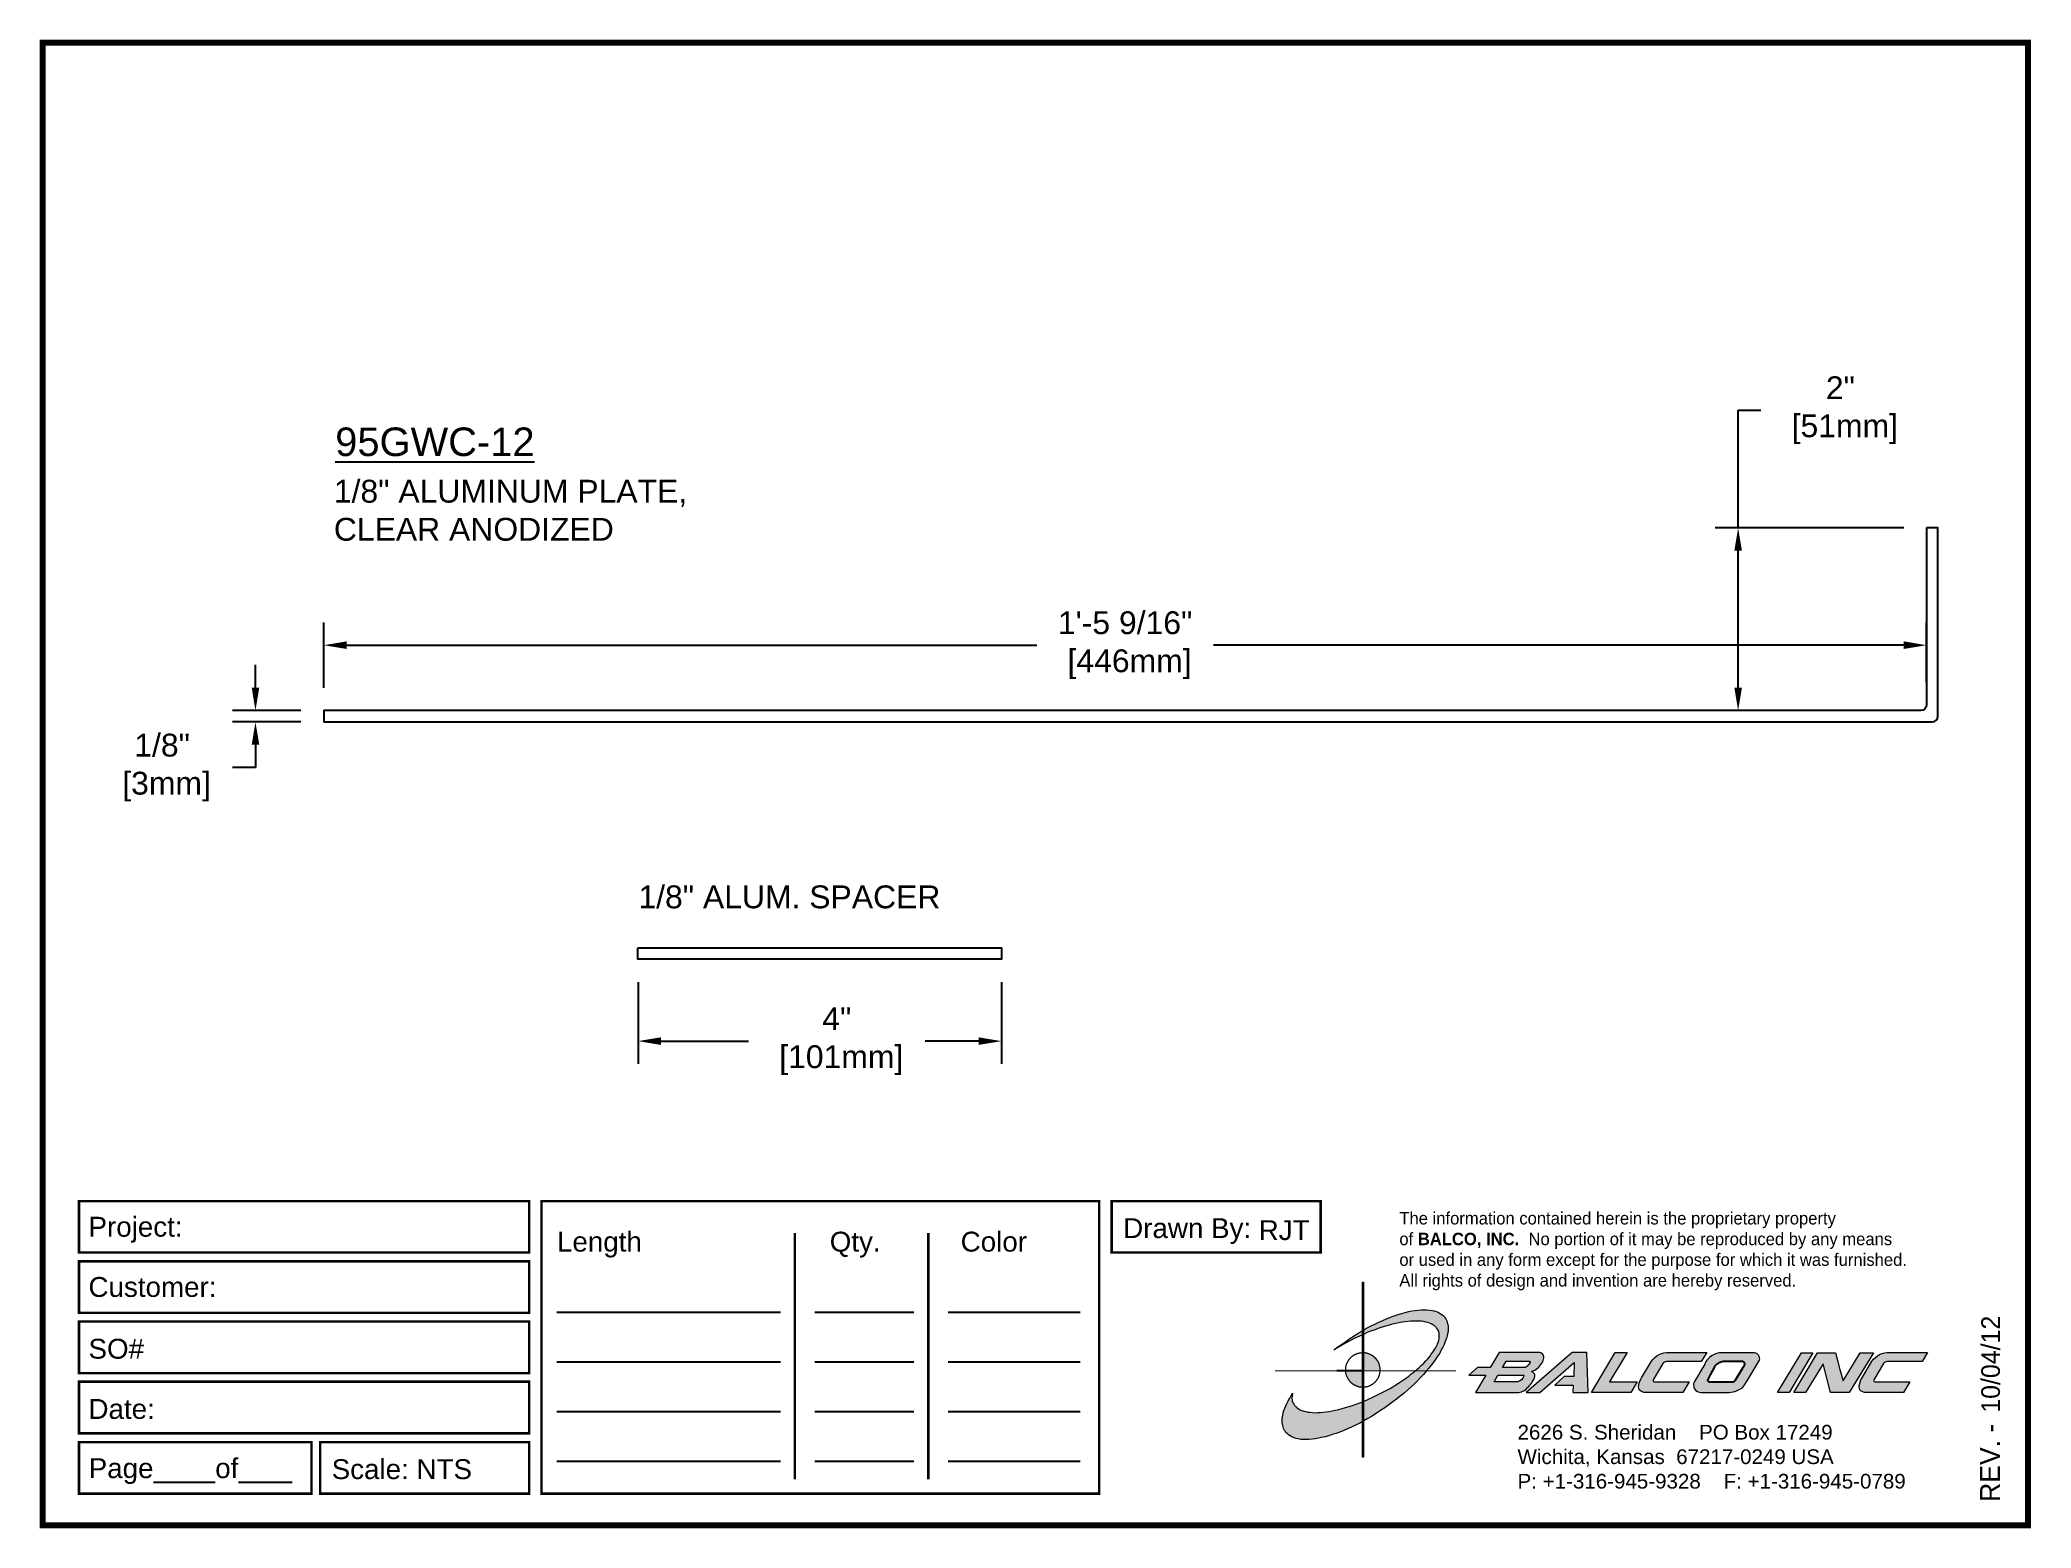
# Paper-space layout 'Breakout' of a CAD drawing. Header units: inches. Extents: x 0 to 10, y 0 to 7.5.
# The model-space entities are those that its viewports show. They can reach past a viewport. Long polylines and large blocks are cut down to what shows.
import ezdxf

# ---------------------------------------------------------------- set-up
doc = ezdxf.new("R2010")
doc.units = ezdxf.units.IN
doc.header["$MEASUREMENT"] = 0
for name, color, linetype in [('Border', 7, 'Continuous'), ('dimensions', 3, 'Continuous'), ('METALS', 7, 'Continuous'), ('text', 2, 'Continuous')]:
    doc.layers.add(name, color=color, linetype=linetype)
doc.styles.add('ARIAL', font='arial.ttf')
doc.styles.add('Copyright', font='ERASDEMI.TTF')
doc.dimstyles.new('Arial', dxfattribs={"dimtxt": 0.25, "dimasz": 0.25, "dimexe": 0.25, "dimexo": 0.25, "dimgap": 0.25, "dimtad": 0, "dimtih": 1, "dimtoh": 1, "dimdec": 4, "dimzin": 0, "dimdsep": 46, "dimlunit": 4, "dimtxsty": 'ARIAL', "dimcen": 0.25, "dimadec": 0, "dimazin": 0, "dimtfac": 1, "dimtdec": 4, "dimtofl": 0, "dimtmove": 0, "dimatfit": 3, "dimfxl": 0, "dimfrac": 2, "dimtolj": 1, "dimtzin": 0, "dimarcsym": 0})

# ---------------------------------------------------------------- blocks, each defined once
blk = doc.blocks.new('ACADlogo')
h = blk.add_hatch(color=256)
h.paths.add_polyline_path([(-3.346, 1.223), (-3.351, 1.223), (-3.351, 0.979), (-3.346, 0.982)])
h.paths.add_polyline_path([(-3.346, 0.961), (-3.351, 0.959), (-3.351, 0.868), (-3.346, 0.868)])
h.paths.add_polyline_path([(-3.346, 0.777), (-3.351, 0.777), (-3.351, 0.699), (-3.351, 0.695), (-3.35, 0.695), (-3.346, 0.695)])
h.paths.add_polyline_path([(-3.346, 0.864), (-3.346, 0.868), (-3.35, 0.868), (-3.351, 0.868), (-3.351, 0.777), (-3.346, 0.777), (-3.346, 0.778), (-3.348, 0.778)])
h.paths.add_polyline_path([(-3.346, 0.524), (-3.351, 0.521), (-3.351, 0.342), (-3.346, 0.342)])
h.paths.add_polyline_path([(-3.346, 0.695), (-3.351, 0.695), (-3.351, 0.621), (-3.346, 0.623)])
h.paths.add_polyline_path([(-3.346, 0.623), (-3.351, 0.621), (-3.351, 0.521), (-3.346, 0.524)])
h.paths.add_polyline_path([(-3.346, 0.982), (-3.351, 0.979), (-3.351, 0.959), (-3.346, 0.961)])
h = blk.add_hatch(color=175)
h.paths.add_polyline_path([(-3.518, 0.573), (-3.534, 0.571), (-3.548, 0.569), (-3.562, 0.567), (-3.576, 0.567), (-3.589, 0.566), (-3.602, 0.567), (-3.614, 0.568), (-3.625, 0.569), (-3.636, 0.572), (-3.646, 0.574), (-3.656, 0.577), (-3.664, 0.581), (-3.673, 0.585), (-3.679, 0.589), (-3.685, 0.595), (-3.688, 0.598), (-3.691, 0.6), (-3.695, 0.607), (-3.699, 0.614), (-3.703, 0.621), (-3.704, 0.626), (-3.705, 0.631), (-3.706, 0.637), (-3.706, 0.642), (-3.705, 0.648), (-3.705, 0.653), (-3.703, 0.659), (-3.702, 0.665), (-3.71, 0.652), (-3.717, 0.639), (-3.725, 0.626), (-3.731, 0.613), (-3.737, 0.601), (-3.741, 0.589), (-3.746, 0.577), (-3.749, 0.566), (-3.751, 0.555), (-3.753, 0.544), (-3.754, 0.538), (-3.754, 0.533), (-3.755, 0.523), (-3.754, 0.513), (-3.753, 0.508), (-3.752, 0.503), (-3.75, 0.494), (-3.748, 0.486), (-3.743, 0.477), (-3.74, 0.473), (-3.738, 0.469), (-3.734, 0.465), (-3.73, 0.461), (-3.723, 0.455), (-3.715, 0.449), (-3.706, 0.445), (-3.695, 0.44), (-3.685, 0.437), (-3.674, 0.434), (-3.661, 0.432), (-3.648, 0.431), (-3.634, 0.431), (-3.62, 0.431), (-3.604, 0.433), (-3.588, 0.435), (-3.572, 0.438), (-3.556, 0.441), (-3.538, 0.445), (-3.52, 0.449), (-3.503, 0.456), (-3.483, 0.461), (-3.464, 0.469), (-3.445, 0.477), (-3.426, 0.485), (-3.406, 0.494), (-3.385, 0.503), (-3.364, 0.514), (-3.351, 0.521), (-3.351, 0.621), (-3.364, 0.616), (-3.382, 0.609), (-3.4, 0.603), (-3.418, 0.598), (-3.436, 0.592), (-3.453, 0.587), (-3.47, 0.583), (-3.486, 0.579), (-3.503, 0.576)])
h.paths.add_polyline_path([(-3.215, 0.687), (-3.251, 0.667), (-3.289, 0.649), (-3.327, 0.631), (-3.345, 0.623), (-3.346, 0.623), (-3.346, 0.524), (-3.343, 0.525), (-3.323, 0.537), (-3.302, 0.549), (-3.28, 0.563), (-3.259, 0.577), (-3.238, 0.59), (-3.218, 0.605), (-3.198, 0.62), (-3.179, 0.635), (-3.16, 0.65), (-3.141, 0.665), (-3.123, 0.681), (-3.106, 0.696), (-3.089, 0.712), (-3.074, 0.727), (-3.058, 0.743), (-3.043, 0.759), (-3.03, 0.775), (-3.028, 0.777), (-3.085, 0.777), (-3.091, 0.772), (-3.105, 0.761), (-3.118, 0.75), (-3.134, 0.739), (-3.149, 0.729), (-3.165, 0.718), (-3.182, 0.707), (-3.198, 0.697)])
h.paths.add_polyline_path([(-2.921, 1.009), (-2.922, 1.015), (-2.924, 1.02), (-2.926, 1.029), (-2.931, 1.038), (-2.934, 1.043), (-2.936, 1.047), (-2.94, 1.05), (-2.943, 1.054), (-2.951, 1.06), (-2.959, 1.066), (-2.968, 1.071), (-2.978, 1.075), (-2.989, 1.079), (-3, 1.081), (-3.013, 1.083), (-3.026, 1.084), (-3.04, 1.084), (-3.054, 1.084), (-3.07, 1.083), (-3.085, 1.081), (-3.102, 1.079), (-3.118, 1.075), (-3.136, 1.07), (-3.153, 1.066), (-3.171, 1.06), (-3.191, 1.054), (-3.21, 1.047), (-3.229, 1.039), (-3.248, 1.031), (-3.268, 1.022), (-3.289, 1.012), (-3.31, 1.002), (-3.33, 0.991), (-3.346, 0.982), (-3.346, 0.961), (-3.342, 0.962), (-3.323, 0.971), (-3.305, 0.978), (-3.287, 0.984), (-3.268, 0.991), (-3.251, 0.996), (-3.234, 1.002), (-3.216, 1.007), (-3.199, 1.011), (-3.182, 1.015), (-3.167, 1.018), (-3.15, 1.021), (-3.136, 1.023), (-3.121, 1.025), (-3.107, 1.026), (-3.093, 1.026), (-3.079, 1.027), (-3.067, 1.026), (-3.054, 1.026), (-3.043, 1.025), (-3.032, 1.022), (-3.022, 1.02), (-3.013, 1.016), (-3.004, 1.013), (-2.997, 1.009), (-2.989, 1.005), (-2.983, 0.999), (-2.98, 0.996), (-2.978, 0.994), (-2.973, 0.987), (-2.969, 0.981), (-2.967, 0.973), (-2.965, 0.965), (-2.964, 0.957), (-2.964, 0.949), (-2.964, 0.944), (-2.965, 0.94), (-2.967, 0.93), (-2.969, 0.921), (-2.973, 0.911), (-2.978, 0.901), (-2.983, 0.891), (-2.989, 0.881), (-2.996, 0.871), (-3.004, 0.86), (-3.012, 0.849), (-3.021, 0.838), (-3.032, 0.827), (-3.042, 0.816), (-3.053, 0.805), (-3.065, 0.794), (-3.077, 0.783), (-3.085, 0.777), (-3.028, 0.777), (-3.016, 0.791), (-3.004, 0.806), (-2.992, 0.822), (-2.981, 0.837), (-2.971, 0.852), (-2.962, 0.866), (-2.954, 0.882), (-2.946, 0.896), (-2.939, 0.91), (-2.934, 0.924), (-2.929, 0.938), (-2.926, 0.944), (-2.925, 0.951), (-2.922, 0.963), (-2.92, 0.975), (-2.92, 0.982), (-2.919, 0.987), (-2.92, 0.999), (-2.92, 1.005)])
h.paths.add_polyline_path([(-3.372, 0.966), (-3.393, 0.953), (-3.415, 0.94), (-3.435, 0.925), (-3.455, 0.911), (-3.475, 0.897), (-3.494, 0.882), (-3.468, 0.898), (-3.439, 0.915), (-3.41, 0.93), (-3.396, 0.938), (-3.38, 0.945), (-3.351, 0.959), (-3.351, 0.979)])
h = blk.add_hatch(color=256)
h.paths.add_polyline_path([(-3.268, 0.814), (-3.27, 0.819), (-3.273, 0.824), (-3.276, 0.828), (-3.279, 0.833), (-3.282, 0.837), (-3.286, 0.841), (-3.29, 0.845), (-3.294, 0.849), (-3.298, 0.852), (-3.303, 0.855), (-3.308, 0.858), (-3.313, 0.86), (-3.318, 0.863), (-3.323, 0.864), (-3.328, 0.866), (-3.334, 0.867), (-3.339, 0.868), (-3.345, 0.868), (-3.346, 0.868), (-3.346, 0.777), (-3.335, 0.777), (-3.262, 0.777), (-3.262, 0.781), (-3.262, 0.787), (-3.263, 0.792), (-3.264, 0.798), (-3.265, 0.803), (-3.266, 0.808)])
h.paths.add_polyline_path([(-3.351, 0.777), (-3.436, 0.777), (-3.435, 0.773), (-3.435, 0.768), (-3.434, 0.762), (-3.432, 0.757), (-3.431, 0.752), (-3.428, 0.747), (-3.426, 0.742), (-3.423, 0.737), (-3.42, 0.732), (-3.417, 0.728), (-3.414, 0.723), (-3.41, 0.719), (-3.406, 0.716), (-3.401, 0.712), (-3.397, 0.709), (-3.392, 0.706), (-3.387, 0.704), (-3.382, 0.701), (-3.377, 0.699), (-3.372, 0.698), (-3.367, 0.696), (-3.361, 0.695), (-3.356, 0.695), (-3.351, 0.695)])
h.paths.add_polyline_path([(-3.346, 0.868), (-3.35, 0.868), (-3.351, 0.868), (-3.351, 0.777), (-3.346, 0.777)])
h = blk.add_hatch(color=256)
h.paths.add_polyline_path([(-2.438, 0.844, 0.412988), (-2.461, 0.869), (-2.663, 0.869), (-2.707, 0.794), (-2.771, 0.794), (-2.815, 0.755), (-2.73, 0.755), (-2.781, 0.668), (-2.563, 0.668, 0.107996), (-2.538, 0.677, 0.108939), (-2.494, 0.724, 0.080345), (-2.483, 0.745, 0.419497), (-2.499, 0.773, 0.149928), (-2.447, 0.815, 0.134283)])
h.paths.add_polyline_path([(-2.507, 0.821, -0.209012), (-2.532, 0.794), (-2.538, 0.794), (-2.646, 0.794), (-2.627, 0.825), (-2.51, 0.825, -0.56619)], flags=16)
h.paths.add_polyline_path([(-2.538, 0.75, -0.241309), (-2.569, 0.722), (-2.688, 0.722), (-2.669, 0.755), (-2.541, 0.755, -0.56619)], flags=16)
for points in [[(-2.285, 0.819), (-2.287, 0.748), (-2.335, 0.748), (-2.383, 0.705), (-2.29, 0.705), (-2.292, 0.668), (-2.215, 0.668), (-2.221, 0.869), (-2.295, 0.869), (-2.527, 0.668), (-2.458, 0.668)], [(-2.018, 0.869), (-2.079, 0.869), (-2.198, 0.668), (-2, 0.668), (-1.968, 0.722), (-2.107, 0.722), (-2.085, 0.759), (-2.064, 0.794)], [(-1.617, 0.869), (-1.807, 0.869, 0.270182), (-1.896, 0.825), (-1.946, 0.742, 0.109019), (-1.961, 0.695, 0.340665), (-1.945, 0.672, 0.129907), (-1.923, 0.668), (-1.738, 0.668), (-1.706, 0.722), (-1.878, 0.722), (-1.882, 0.722, -0.601242), (-1.887, 0.731), (-1.838, 0.813, -0.253048), (-1.821, 0.823), (-1.645, 0.823)], [(-1.083, 0.867), (-1.14, 0.867), (-1.261, 0.667), (-1.26, 0.667), (-1.202, 0.667)], [(-0.96, 0.83), (-0.969, 0.867), (-1.061, 0.867), (-1.179, 0.667), (-1.12, 0.667), (-1.031, 0.812), (-0.995, 0.667), (-0.9, 0.667), (-0.778, 0.867), (-0.846, 0.867), (-0.931, 0.727), (-0.951, 0.795)], [(-0.507, 0.869), (-0.697, 0.869, 0.270182), (-0.786, 0.825), (-0.836, 0.742, 0.109019), (-0.85, 0.695, 0.340665), (-0.835, 0.672, 0.129907), (-0.812, 0.668), (-0.628, 0.668), (-0.595, 0.722), (-0.768, 0.722), (-0.772, 0.722, -0.601242), (-0.777, 0.731), (-0.728, 0.813, -0.253048), (-0.71, 0.823), (-0.534, 0.823)], [(-3.346, 0.623), (-3.351, 0.621), (-3.351, 0.521), (-3.346, 0.524)]]:
    blk.add_hatch(color=256).paths.add_polyline_path(points)
h = blk.add_hatch(color=256)
h.paths.add_polyline_path([(-1.377, 0.868), (-1.383, 0.868), (-1.383, 0.868), (-1.44, 0.868), (-1.492, 0.868), (-1.541, 0.868, 0.297712), (-1.628, 0.811), (-1.68, 0.723, 0.585116), (-1.646, 0.668), (-1.506, 0.668, 0.210586), (-1.429, 0.703), (-1.415, 0.726), (-1.389, 0.769), (-1.352, 0.831, 0.4352)])
h.paths.add_polyline_path([(-1.437, 0.823, -0.603783), (-1.428, 0.805), (-1.431, 0.801), (-1.434, 0.796), (-1.438, 0.789), (-1.474, 0.728, -0.229001), (-1.489, 0.722), (-1.494, 0.722), (-1.501, 0.722), (-1.597, 0.722), (-1.604, 0.722, -0.492401), (-1.613, 0.734), (-1.601, 0.757), (-1.591, 0.775), (-1.582, 0.791, -0.238368), (-1.535, 0.823)], flags=16)
for q in [(-3.48, 0.777), (-3.351, 0.642)]:
    blk.add_line((-3.351, 0.777), q)
at = {"color": 7, "lineweight": 0}
for points in [[(-3.351, 1.223), (-3.346, 1.223), (-3.346, 0.342), (-3.351, 0.342), (-3.351, 1.223)], [(-2.292, 0.668), (-2.215, 0.668), (-2.221, 0.869), (-2.295, 0.869), (-2.527, 0.668), (-2.458, 0.668), (-2.285, 0.819), (-2.287, 0.748), (-2.286, 0.748), (-2.335, 0.748), (-2.383, 0.705), (-2.29, 0.705), (-2.292, 0.668), (-2.292, 0.668)], [(-2.198, 0.668), (-2.079, 0.869), (-2.018, 0.869), (-2.064, 0.794), (-2.085, 0.759), (-2.107, 0.722), (-1.968, 0.722), (-2, 0.668), (-2.198, 0.668), (-2.198, 0.668)], [(-1.383, 0.868), (-1.383, 0.868)], [(-1.261, 0.667), (-1.14, 0.867), (-1.083, 0.867), (-1.202, 0.667), (-1.26, 0.667), (-1.261, 0.667), (-1.261, 0.667)], [(-0.9, 0.667), (-0.995, 0.667), (-1.031, 0.812), (-1.12, 0.667), (-1.179, 0.667), (-1.061, 0.867), (-0.969, 0.867), (-0.96, 0.83), (-0.951, 0.795), (-0.931, 0.727), (-0.846, 0.867), (-0.778, 0.867), (-0.9, 0.667), (-0.9, 0.667)]]:
    blk.add_lwpolyline(points, dxfattribs=at)
at = {"color": 175, "lineweight": 0}
blk.add_lwpolyline([(-2.926, 1.029), (-2.924, 1.02), (-2.922, 1.015), (-2.921, 1.009), (-2.92, 1.005), (-2.92, 0.999), (-2.919, 0.987), (-2.92, 0.982), (-2.92, 0.975), (-2.922, 0.963), (-2.925, 0.951), (-2.926, 0.944), (-2.929, 0.938), (-2.934, 0.924), (-2.939, 0.91), (-2.946, 0.896), (-2.954, 0.882), (-2.962, 0.866), (-2.971, 0.852), (-2.981, 0.837), (-2.992, 0.822), (-3.004, 0.806), (-3.016, 0.791), (-3.03, 0.775), (-3.043, 0.759), (-3.058, 0.743), (-3.074, 0.727), (-3.089, 0.712), (-3.106, 0.696), (-3.123, 0.681), (-3.141, 0.665), (-3.16, 0.65), (-3.179, 0.635), (-3.198, 0.62), (-3.218, 0.605), (-3.238, 0.59), (-3.259, 0.577), (-3.28, 0.563), (-3.302, 0.549), (-3.323, 0.537), (-3.343, 0.525), (-3.364, 0.514), (-3.385, 0.503), (-3.406, 0.494), (-3.426, 0.485), (-3.445, 0.477), (-3.464, 0.469), (-3.483, 0.461), (-3.503, 0.456), (-3.52, 0.449), (-3.538, 0.445), (-3.556, 0.441), (-3.572, 0.438), (-3.588, 0.435), (-3.604, 0.433), (-3.62, 0.431), (-3.634, 0.431), (-3.648, 0.431), (-3.661, 0.432), (-3.674, 0.434), (-3.685, 0.437), (-3.695, 0.44), (-3.706, 0.445), (-3.715, 0.449), (-3.723, 0.455), (-3.73, 0.461), (-3.734, 0.465), (-3.738, 0.469), (-3.74, 0.473), (-3.743, 0.477), (-3.748, 0.486), (-3.75, 0.494), (-3.752, 0.503), (-3.753, 0.508), (-3.754, 0.513), (-3.755, 0.523), (-3.754, 0.533), (-3.754, 0.538), (-3.753, 0.544), (-3.751, 0.555), (-3.749, 0.566), (-3.746, 0.577), (-3.741, 0.589), (-3.737, 0.601), (-3.731, 0.613), (-3.725, 0.626), (-3.717, 0.639), (-3.71, 0.652), (-3.702, 0.665), (-3.703, 0.659), (-3.705, 0.653), (-3.705, 0.648), (-3.706, 0.642), (-3.706, 0.637), (-3.705, 0.631), (-3.704, 0.626), (-3.703, 0.621), (-3.699, 0.614), (-3.695, 0.607), (-3.691, 0.6), (-3.688, 0.598), (-3.685, 0.595), (-3.679, 0.589), (-3.673, 0.585), (-3.664, 0.581), (-3.656, 0.577), (-3.646, 0.574), (-3.636, 0.572), (-3.625, 0.569), (-3.614, 0.568), (-3.602, 0.567), (-3.589, 0.566), (-3.576, 0.567), (-3.562, 0.567), (-3.548, 0.569), (-3.534, 0.571), (-3.518, 0.573), (-3.503, 0.576), (-3.486, 0.579), (-3.47, 0.583), (-3.453, 0.587), (-3.436, 0.592), (-3.418, 0.598), (-3.4, 0.603), (-3.382, 0.609), (-3.364, 0.616), (-3.345, 0.623), (-3.327, 0.631), (-3.289, 0.649), (-3.251, 0.667), (-3.215, 0.687), (-3.198, 0.697), (-3.182, 0.707), (-3.165, 0.718), (-3.149, 0.729), (-3.134, 0.739), (-3.118, 0.75), (-3.105, 0.761), (-3.091, 0.772), (-3.077, 0.783), (-3.065, 0.794), (-3.053, 0.805), (-3.042, 0.816), (-3.032, 0.827), (-3.021, 0.838), (-3.012, 0.849), (-3.004, 0.86), (-2.996, 0.871), (-2.989, 0.881), (-2.983, 0.891), (-2.978, 0.901), (-2.973, 0.911), (-2.969, 0.921), (-2.967, 0.93), (-2.965, 0.94), (-2.964, 0.944), (-2.964, 0.949), (-2.964, 0.957), (-2.965, 0.965), (-2.967, 0.973), (-2.969, 0.981), (-2.973, 0.987), (-2.978, 0.994), (-2.98, 0.996), (-2.983, 0.999), (-2.989, 1.005), (-2.997, 1.009), (-3.004, 1.013), (-3.013, 1.016), (-3.022, 1.02), (-3.032, 1.022), (-3.043, 1.025), (-3.054, 1.026), (-3.067, 1.026), (-3.079, 1.027), (-3.093, 1.026), (-3.107, 1.026), (-3.121, 1.025), (-3.136, 1.023), (-3.15, 1.021), (-3.167, 1.018), (-3.182, 1.015), (-3.199, 1.011), (-3.216, 1.007), (-3.234, 1.002), (-3.251, 0.996), (-3.268, 0.991), (-3.287, 0.984), (-3.305, 0.978), (-3.323, 0.971), (-3.342, 0.962), (-3.38, 0.945), (-3.396, 0.938), (-3.41, 0.93), (-3.439, 0.915), (-3.468, 0.898), (-3.494, 0.882), (-3.475, 0.897), (-3.455, 0.911), (-3.435, 0.925), (-3.415, 0.94), (-3.393, 0.953), (-3.372, 0.966), (-3.351, 0.979), (-3.33, 0.991), (-3.31, 1.002), (-3.289, 1.012), (-3.268, 1.022), (-3.248, 1.031), (-3.229, 1.039), (-3.21, 1.047), (-3.191, 1.054), (-3.171, 1.06), (-3.153, 1.066), (-3.136, 1.07), (-3.118, 1.075), (-3.102, 1.079), (-3.085, 1.081), (-3.07, 1.083), (-3.054, 1.084), (-3.04, 1.084), (-3.026, 1.084), (-3.013, 1.083), (-3, 1.081), (-2.989, 1.079), (-2.978, 1.075), (-2.968, 1.071), (-2.959, 1.066), (-2.951, 1.06), (-2.943, 1.054), (-2.94, 1.05), (-2.936, 1.047), (-2.934, 1.043), (-2.931, 1.038), (-2.926, 1.029), (-2.926, 1.029)], dxfattribs=at)
at = {"color": 7, "lineweight": 0, "const_width": 0.0064}
blk.add_lwpolyline([(-3.262, 0.781), (-3.262, 0.787), (-3.263, 0.792), (-3.264, 0.798), (-3.265, 0.803), (-3.266, 0.808), (-3.268, 0.814), (-3.27, 0.819), (-3.273, 0.824), (-3.276, 0.828), (-3.279, 0.833), (-3.282, 0.837), (-3.286, 0.841), (-3.29, 0.845), (-3.294, 0.849), (-3.298, 0.852), (-3.303, 0.855), (-3.308, 0.858), (-3.313, 0.86), (-3.318, 0.863), (-3.323, 0.864), (-3.328, 0.866), (-3.334, 0.867), (-3.339, 0.868), (-3.345, 0.868), (-3.35, 0.868), (-3.356, 0.868), (-3.361, 0.867), (-3.367, 0.866), (-3.372, 0.865), (-3.377, 0.863), (-3.382, 0.862), (-3.387, 0.859), (-3.392, 0.857), (-3.397, 0.854), (-3.401, 0.851), (-3.406, 0.847), (-3.41, 0.843), (-3.414, 0.839), (-3.417, 0.835), (-3.42, 0.831), (-3.423, 0.826), (-3.426, 0.821), (-3.428, 0.816), (-3.431, 0.811), (-3.432, 0.806), (-3.434, 0.801), (-3.435, 0.795), (-3.435, 0.79), (-3.436, 0.784), (-3.436, 0.779), (-3.435, 0.773), (-3.435, 0.768), (-3.434, 0.762), (-3.432, 0.757), (-3.431, 0.752), (-3.428, 0.747), (-3.426, 0.742), (-3.423, 0.737), (-3.42, 0.732), (-3.417, 0.728), (-3.414, 0.723), (-3.41, 0.719), (-3.406, 0.716), (-3.401, 0.712), (-3.397, 0.709), (-3.392, 0.706), (-3.387, 0.704), (-3.382, 0.701), (-3.377, 0.699), (-3.372, 0.698), (-3.367, 0.696), (-3.361, 0.695), (-3.356, 0.695), (-3.35, 0.695), (-3.345, 0.695), (-3.339, 0.695), (-3.334, 0.696), (-3.328, 0.697), (-3.323, 0.698), (-3.318, 0.7), (-3.313, 0.702), (-3.308, 0.705), (-3.303, 0.708), (-3.298, 0.711), (-3.294, 0.714), (-3.29, 0.718), (-3.286, 0.721), (-3.282, 0.726), (-3.279, 0.73), (-3.276, 0.734), (-3.273, 0.739), (-3.27, 0.744), (-3.268, 0.749), (-3.266, 0.754), (-3.265, 0.76), (-3.264, 0.765), (-3.263, 0.77), (-3.262, 0.776), (-3.262, 0.781)], dxfattribs=at)
at = {"color": 7, "lineweight": 0}
for points in [[(-2.447, 0.815, 0.130368), (-2.438, 0.843, 0.448367), (-2.463, 0.869), (-2.663, 0.869), (-2.707, 0.794), (-2.771, 0.794), (-2.815, 0.755), (-2.73, 0.755), (-2.781, 0.668), (-2.563, 0.668, 0.107996), (-2.538, 0.677, 0.108939), (-2.494, 0.724, 0.077395), (-2.484, 0.744, 0.430878), (-2.499, 0.773, 0.149928)], [(-2.507, 0.821, -0.209012), (-2.532, 0.794), (-2.538, 0.794), (-2.646, 0.794), (-2.627, 0.825), (-2.512, 0.825), (-2.509, 0.825, -0.531288)], [(-1.838, 0.813), (-1.887, 0.731, 0.587385), (-1.882, 0.722), (-1.878, 0.722), (-1.706, 0.722), (-1.738, 0.668), (-1.923, 0.668, -0.129907), (-1.945, 0.672, -0.349839), (-1.961, 0.696, -0.107341), (-1.946, 0.742), (-1.896, 0.825, -0.270182), (-1.807, 0.869), (-1.617, 0.869), (-1.645, 0.823), (-1.821, 0.823, 0.252436)], [(-1.68, 0.723, 0.585116), (-1.646, 0.668), (-1.506, 0.668, 0.210586), (-1.429, 0.703), (-1.415, 0.726), (-1.389, 0.769), (-1.352, 0.831, 0.4352), (-1.377, 0.868), (-1.383, 0.868), (-1.383, 0.868), (-1.44, 0.868), (-1.492, 0.868), (-1.541, 0.868, 0.297712), (-1.628, 0.811)], [(-0.728, 0.813), (-0.777, 0.731, 0.587385), (-0.772, 0.722), (-0.768, 0.722), (-0.595, 0.722), (-0.628, 0.668), (-0.812, 0.668, -0.129907), (-0.835, 0.672, -0.349839), (-0.85, 0.696, -0.107341), (-0.836, 0.742), (-0.786, 0.825, -0.270182), (-0.697, 0.869), (-0.507, 0.869), (-0.534, 0.823), (-0.71, 0.823, 0.252436)], [(-2.569, 0.722), (-2.688, 0.722), (-2.669, 0.755), (-2.543, 0.755), (-2.54, 0.755, -0.531288), (-2.538, 0.75, -0.241309)]]:
    blk.add_lwpolyline(points, format="xyb", close=True, dxfattribs=at)
blk.add_lwpolyline([(-1.437, 0.823), (-1.535, 0.823, 0.238368), (-1.582, 0.791), (-1.591, 0.775), (-1.601, 0.757), (-1.613, 0.734, 0.490298), (-1.604, 0.722), (-1.597, 0.722), (-1.501, 0.722), (-1.494, 0.722), (-1.489, 0.722, 0.229001), (-1.474, 0.728), (-1.438, 0.789), (-1.434, 0.796), (-1.431, 0.801), (-1.428, 0.805, 0.603783)], format="xyb", close=True)
blk.add_lwpolyline([(-2.879, 0.777, 0.00455, 0.00455, 0), (-3.791, 0.777, 0.00183, 0.00183, 0), (-3.791, 0.777, 0.00183, 0.00183, 0)], format="xyseb", dxfattribs=at)
blk = doc.blocks.new('Quantity Data')
at = {"layer": 'Border', "color": 253}
for p, q in [((2.755, 1.254), (3.881, 1.254)), ((4.054, 1.254), (4.553, 1.254)), ((4.725, 1.254), (5.389, 1.254)), ((2.755, 1.004), (3.881, 1.004)), ((4.054, 1.004), (4.553, 1.004)), ((4.725, 1.004), (5.389, 1.004)), ((2.755, 0.754), (3.881, 0.754)), ((4.054, 0.754), (4.553, 0.754)), ((4.725, 0.754), (5.389, 0.754)), ((2.755, 0.504), (3.881, 0.504)), ((4.054, 0.504), (4.553, 0.504)), ((4.725, 0.504), (5.389, 0.504))]:
    blk.add_line(p, q, dxfattribs=at)
at = {"layer": 'Border', "const_width": 0.0125}
blk.add_lwpolyline([(5.485, 0.341), (2.678, 0.341), (2.678, 1.813), (5.485, 1.813)], close=True, dxfattribs=at)
for points in [[(3.953, 1.653), (3.953, 0.412)], [(4.625, 1.653), (4.625, 0.412)]]:
    blk.add_lwpolyline(points, dxfattribs=at)
at = {"layer": 'Border', "style": 'ARIAL'}
for s, p in [('Length', (2.756, 1.559)), ('Qty.', (4.129, 1.559)), ('Color', (4.788, 1.559))]:
    blk.add_text(s, height=0.1, dxfattribs=at).set_placement(p)
blk = doc.blocks.new('Drawn By')
at = {"layer": 'Border', "const_width": 0.0125}
blk.add_lwpolyline([(5.38, 1.813), (6.432, 1.813), (6.432, 1.554), (5.38, 1.554)], close=True, dxfattribs=at)
at = {"layer": 'Border', "style": 'ARIAL'}
blk.add_text('Drawn By: ', height=0.1, dxfattribs=at).set_placement((5.438, 1.627))
blk.add_attdef('XXX', (6.12, 1.617), '', height=0.1, dxfattribs=at)
blk = doc.blocks.new('Project Info')
at = {"layer": 'Border', "const_width": 0.0125}
for points in [[(0.182, 1.813), (2.448, 1.813), (2.448, 1.554), (0.182, 1.554)], [(0.182, 1.51), (2.448, 1.51), (2.448, 1.251), (0.182, 1.251)], [(0.182, 1.207), (2.448, 1.207), (2.448, 0.947), (0.182, 0.947)], [(0.182, 0.904), (2.448, 0.904), (2.448, 0.644), (0.182, 0.644)], [(0.182, 0.6), (1.352, 0.6), (1.352, 0.341), (0.182, 0.341)], [(1.396, 0.6), (2.448, 0.6), (2.448, 0.341), (1.396, 0.341)]]:
    blk.add_lwpolyline(points, close=True, dxfattribs=at)
at = {"layer": 'Border', "style": 'ARIAL'}
for s, p in [('Project:', (0.23, 1.634)), ('Customer:', (0.23, 1.331)), ('SO#', (0.23, 1.02)), ('Date:', (0.23, 0.717)), ('Page%%u        %%uof%%u       ', (0.231, 0.419)), ('Scale: NTS', (1.454, 0.414))]:
    blk.add_text(s, height=0.1, dxfattribs=at).set_placement(p)
blk = doc.blocks.new('REV')
at = {"style": 'Copyright'}
blk.add_text('REV. -', height=0.1, rotation=90, dxfattribs=at).set_placement((-0.142, 0.117))
at = {"style": 'Copyright', "flags": 4}
blk.add_attdef('REVISIONDATE', (-0.142, 0.566), '', height=0.0938, rotation=90, dxfattribs=at)
blk = doc.blocks.new('*D7')
at = {"layer": 'DEFPOINTS', "color": 0}
for p in [(34.794, 2.48), (34.046, 2.355), (34.794, 2.355)]:
    blk.add_point(p, dxfattribs=at)
at = {"layer": 'dimensions', "color": 0, "lineweight": -2}
for p, q in [((34.046, 2.73), (34.046, 2.98)), ((34.544, 2.48), (33.796, 2.48)), ((34.544, 2.355), (33.796, 2.355)), ((34.046, 2.105), (34.046, 1.855)), ((34.046, 1.855), (33.796, 1.855))]:
    blk.add_line(p, q, dxfattribs=at)
at = {"layer": 'dimensions', "color": 0}
for points in [[(34.005, 2.73), (34.088, 2.73), (34.046, 2.48)], [(34.005, 2.105), (34.088, 2.105), (34.046, 2.355)]]:
    blk.add_solid(points, dxfattribs=at)
at = {"layer": 'dimensions', "color": 0, "insert": (33.024, 1.855), "char_height": 0.25, "attachment_point": 5, "style": 'ARIAL'}
blk.add_mtext('\\A1;1/8"\\P [3mm]', dxfattribs=at)
blk = doc.blocks.new('*D8')
at = {"layer": 'DEFPOINTS', "color": 0}
for p in [(52.345, 3.195), (34.794, 2.48), (52.345, 2.543)]:
    blk.add_point(p, dxfattribs=at)
at = {"layer": 'dimensions', "color": 0, "lineweight": -2}
for p, q in [((34.794, 2.73), (34.794, 3.445)), ((52.345, 2.793), (52.345, 3.445)), ((35.044, 3.195), (42.603, 3.195)), ((52.095, 3.195), (44.536, 3.195))]:
    blk.add_line(p, q, dxfattribs=at)
at = {"layer": 'dimensions', "color": 0}
for points in [[(35.044, 3.237), (35.044, 3.154), (34.794, 3.195)], [(52.095, 3.237), (52.095, 3.154), (52.345, 3.195)]]:
    blk.add_solid(points, dxfattribs=at)
at = {"layer": 'dimensions', "color": 0, "insert": (43.569, 3.195), "char_height": 0.25, "attachment_point": 5, "style": 'ARIAL'}
blk.add_mtext('\\A1;1\'-5 9/16"\\P [446mm]', dxfattribs=at)
blk = doc.blocks.new('*D11')
at = {"layer": 'DEFPOINTS', "color": 0}
for p in [(52.345, 4.48), (50.281, 2.48), (52.282, 2.48)]:
    blk.add_point(p, dxfattribs=at)
at = {"layer": 'dimensions', "color": 0, "lineweight": -2}
for p, q in [((50.281, 4.48), (50.281, 5.768)), ((50.281, 5.768), (50.531, 5.768)), ((52.095, 4.48), (50.031, 4.48)), ((50.281, 2.73), (50.281, 4.23)), ((52.032, 2.48), (50.031, 2.48))]:
    blk.add_line(p, q, dxfattribs=at)
at = {"layer": 'dimensions', "color": 0}
for points in [[(50.24, 4.23), (50.323, 4.23), (50.281, 4.48)], [(50.24, 2.73), (50.323, 2.73), (50.281, 2.48)]]:
    blk.add_solid(points, dxfattribs=at)
at = {"layer": 'dimensions', "color": 0, "insert": (51.401, 5.768), "char_height": 0.25, "attachment_point": 5, "style": 'ARIAL'}
blk.add_mtext('\\A1;2"\\P [51mm]', dxfattribs=at)
blk = doc.blocks.new('*D15')
at = {"layer": 'DEFPOINTS', "color": 0}
for p in [(38.235, -0.244), (42.215, -0.244), (42.215, -1.14)]:
    blk.add_point(p, dxfattribs=at)
at = {"layer": 'dimensions', "color": 0, "lineweight": -2}
for p, q in [((38.235, -0.494), (38.235, -1.39)), ((42.215, -0.494), (42.215, -1.39)), ((38.485, -1.14), (39.445, -1.14)), ((41.965, -1.14), (41.378, -1.14))]:
    blk.add_line(p, q, dxfattribs=at)
at = {"layer": 'dimensions', "color": 0}
for points in [[(38.485, -1.098), (38.485, -1.181), (38.235, -1.14)], [(41.965, -1.098), (41.965, -1.181), (42.215, -1.14)]]:
    blk.add_solid(points, dxfattribs=at)
at = {"layer": 'dimensions', "color": 0, "insert": (40.412, -1.14), "char_height": 0.25, "attachment_point": 5, "style": 'ARIAL'}
blk.add_mtext('\\A1;4"\\P [101mm]', dxfattribs=at)

msp = doc.modelspace()

# ---------------------------------------------------------------- linework, layer by layer
msp.add_lwpolyline([(38.23468, -0.11868), (42.21498, -0.11868), (42.21498, -0.24368), (38.23468, -0.24368)], close=True)
at = {"layer": 'METALS'}
msp.add_lwpolyline([(52.34454, 4.48033), (52.34454, 2.54283, -0.41421356), (52.28204, 2.48033), (34.79404, 2.48033), (34.79404, 2.35533), (52.40704, 2.35533, 0.41421356), (52.46954, 2.41783), (52.46954, 4.48033)], format="xyb", close=True, dxfattribs=at)

# ---------------------------------------------------------------- texts
at = {"layer": 'text', "insert": (34.91956, 5.57856), "char_height": 0.3125, "width": 1.875, "attachment_point": 1, "style": 'ARIAL'}
msp.add_mtext('{\\L95GWC-12}', dxfattribs=at)
at = {"layer": 'text', "char_height": 0.25, "style": 'ARIAL'}
for s, insert, attachment_point in [('1/8" ALUMINUM PLATE,\\PCLEAR ANODIZED', (34.90439, 4.67088), 4), ('1/8" ALUM. SPACER', (38.23963, 0.56468), 1)]:
    msp.add_mtext(s, dxfattribs=dict(at, insert=insert, attachment_point=attachment_point))

# ---------------------------------------------------------------- dimensions: what is measured, and where the dimension line sits
at = {"layer": 'dimensions'}
for base, p1, p2, picture, middle in [((50.28134, 2.48033), (52.34454, 4.48033), (52.28204, 2.48033), '*D11', (51.40072, 5.76781)), ((34.04619, 2.35533), (34.79404, 2.48033), (34.79404, 2.35533), '*D7', (33.02394, 1.85533))]:
    dim = msp.add_linear_dim(base=base, p1=p1, p2=p2, angle=90, dimstyle='Arial', override={"dimpost": '\\X'}, dxfattribs=at)
    dim.commit()
    dim.dimension.update_dxf_attribs({"geometry": picture, "text_midpoint": middle, "dimtype": 160})
for base, p1, p2, picture, middle in [((52.34454, 3.19518), (34.79404, 2.48033), (52.34454, 2.54283), '*D8', (43.56929, 3.19518)), ((42.21498, -1.13961), (38.23468, -0.24368), (42.21498, -0.24368), '*D15', (40.41158, -1.13961))]:
    dim = msp.add_linear_dim(base=base, p1=p1, p2=p2, dimstyle='Arial', override={"dimpost": '\\X'}, dxfattribs=at)
    dim.commit()
    dim.dimension.update_dxf_attribs({"geometry": picture, "text_midpoint": middle, "dimtype": 160})

psp = doc.layouts.new('Breakout')

# ---------------------------------------------------------------- linework, layer by layer
at = {"layer": 'Border', "const_width": 0.03}
psp.add_lwpolyline([(0.015, 7.476), (10.008, 7.476), (10.008, 0.015), (0.015, 0.015)], close=True, dxfattribs=at)

# ---------------------------------------------------------------- block references
for name, p in [('Project Info', (0.015, -0.167)), ('Quantity Data', (-0.153, -0.167))]:
    psp.add_blockref(name, p)
psp.add_blockref('Drawn By', (0.015, -0.167)).add_auto_attribs({'XXX': 'RJT'})
at = {"layer": 'Border'}
psp.add_blockref('ACADlogo', (10.008, 0.015), dxfattribs=at)
at = {"layer": 'text'}
psp.add_blockref('REV', (10.008, 0.015), dxfattribs=at).add_auto_attribs({'REVISIONDATE': '10/04/12'})

# ---------------------------------------------------------------- texts
at = {"insert": (6.843, 1.591), "char_height": 0.0625, "width": 50.295, "attachment_point": 1, "style": 'Copyright'}
psp.add_mtext('The information contained herein is the proprietary property\\Pof {\\fEras Bold ITC|b0|i0|c0|p34;BALCO, INC.}  No portion of it may be reproduced by any means\\Por used in any form except for the purpose for which it was furnished.\\PAll rights of design and invention are hereby reserved.', dxfattribs=at)
at = {"layer": 'Border', "insert": (7.438, 0.52), "char_height": 0.074, "width": 2.3438, "attachment_point": 1, "style": 'ARIAL'}
psp.add_mtext('2626 S. Sheridan    PO Box 17249\\PWichita, Kansas  67217-0249 USA \\PP: +1-316-945-9328    F: +1-316-945-0789', dxfattribs=at)

# ---------------------------------------------------------------- viewports
at = {"layer": 'Border'}
psp.add_viewport(center=(5.012, 3.745), size=(9.993, 7.46055), view_center_point=(42.58823, 1.67469), view_height=16.2299567, dxfattribs=at)

doc.saveas('drawing.dxf')
